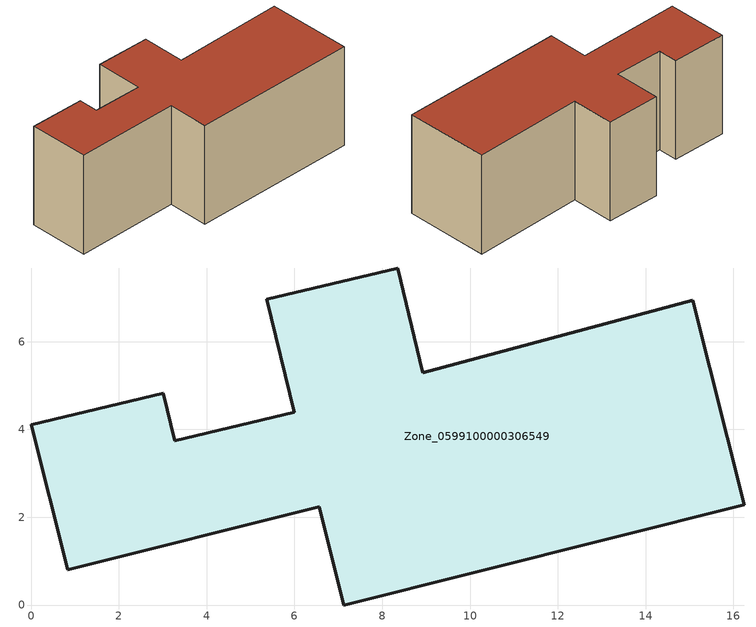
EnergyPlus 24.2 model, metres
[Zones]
Zone_0599100000306549
 floor ground (C_G): 6.56,2.24 0.83,0.8 0,4.11 3.01,4.83 3.27,3.74 5.99,4.39 5.37,6.97 8.35,7.68 8.92,5.29 15.08,6.94 16.25,2.28 7.12,0 z0
 wall outside (C_F): 0.83,0.8 6.56,2.24 7.12,0 16.25,2.28 15.08,6.94 8.92,5.29 8.35,7.68 5.37,6.97 5.99,4.39 3.27,3.74 3.01,4.83 0,4.11 0.83,0.8 z0:5.8
 roof outside (C_R): 8.92,5.29 8.35,7.68 5.37,6.97 5.99,4.39 3.27,3.74 3.01,4.83 0,4.11 0.83,0.8 6.56,2.24 7.12,0 16.25,2.28 15.08,6.94 z5.8
[BUILDING]
Pand.0599100000306549: North Axis=0; Terrain=City; Loads Convergence Tolerance Value=0.04; Temperature Convergence Tolerance Value=0.4; Solar Distribution=FullExterior; Maximum Number of Warmup Days=25; Minimum Number of Warmup Days=1
[Site:Location]
Rotterdam.The.Hague.AP_ZH_NLD Design_Conditions: Latitude=51.96; Longitude=4.45; Time Zone=1; Elevation=-4.5
[SITE:GROUNDTEMPERATURE:BUILDINGSURFACE]
18, 18, 18, 18, 18, 18, 18, 18, 18, 18, 18, 18
[MATERIAL] Thermal Absorptance=0.9; Solar Absorptance=0.7; Visible Absorptance=0.7
Name | Roughness | Thickness | Conductivity | Density | Specific Heat
G.TI.1965-1974 | MediumSmooth | 0.15 | 0.882353 | 540 | 1210
F.TI.1965-1974 | Rough | 0.3 | 0.697674 | 1920 | 840
R.TI.1965-1974 | MediumRough | 0.2 | 0.232558 | 1500 | 1000
[CONSTRUCTION]
C_G: G.TI.1965-1974
C_F: F.TI.1965-1974
C_R: R.TI.1965-1974
[ZONE]
Zone_0599100000306549: Type=1; Multiplier=1; Ceiling Height=Autocalculate; Volume=Autocalculate; Floor Area=autocalculate; Part of Total Floor Area=Yes
[ZONEINFILTRATION:DESIGNFLOWRATE]
Infil_Zone_0599100000306549: Zone or ZoneList or Space or SpaceList=Zone_0599100000306549; Schedule=AlwaysOn; Design Flow Rate Calculation Method=Flow/Area; Flow Rate per Floor Area=0.003; Constant Term Coefficient=1; Temperature Term Coefficient=0; Velocity Term Coefficient=0; Velocity Squared Term Coefficient=0
[HVACTEMPLATE:ZONE:IDEALLOADSAIRSYSTEM]
Zone_0599100000306549: Maximum Heating Supply Air Temperature=50; Minimum Cooling Supply Air Temperature=13; Maximum Heating Supply Air Humidity Ratio=0.0156; Minimum Cooling Supply Air Humidity Ratio=0.0077; Heating Limit=NoLimit; Cooling Limit=NoLimit; Dehumidification Control Type=ConstantSensibleHeatRatio; Cooling Sensible Heat Ratio=0.7; Dehumidification Setpoint=60; Humidification Control Type=None; Humidification Setpoint=30; Outdoor Air Method=None; Outdoor Air Flow Rate per Person=0.00944; Outdoor Air Flow Rate per Zone Floor Area=0; Outdoor Air Flow Rate per Zone=0; Demand Controlled Ventilation Type=None; Outdoor Air Economizer Type=NoEconomizer; Heat Recovery Type=None; Sensible Heat Recovery Effectiveness=0.7; Latent Heat Recovery Effectiveness=0.65
[ZONECONTROL:THERMOSTAT]
ThermostatControl_Zone_0599100000306549: Zone or ZoneList=Zone_0599100000306549; Control Type Schedule=DualSetpointControlType; Control 1=Thermostat_Zone_0599100000306549; Temperature Difference Between Cutout And Setpoint=0
[THERMOSTATSETPOINT:DUALSETPOINT]
Thermostat_Zone_0599100000306549: Heating Setpoint Temperature Schedule=HeatingSetpoint_Zone_0599100000306549; Cooling Setpoint Temperature Schedule=CoolingSetpoint_Zone_0599100000306549
[SCHEDULE:COMPACT]
HeatingSetpoint_Zone_0599100000306549: Through: 12/31, For: AllDays, Until: 24:00, 21
CoolingSetpoint_Zone_0599100000306549: Through: 12/31, For: AllDays, Until: 24:00, 24
DualSetpointControlType: Through: 12/31, For: AllDays, Until: 24:00, 4
AlwaysOn: Through: 12/31, For: AllDays, Until: 24:00, 1
